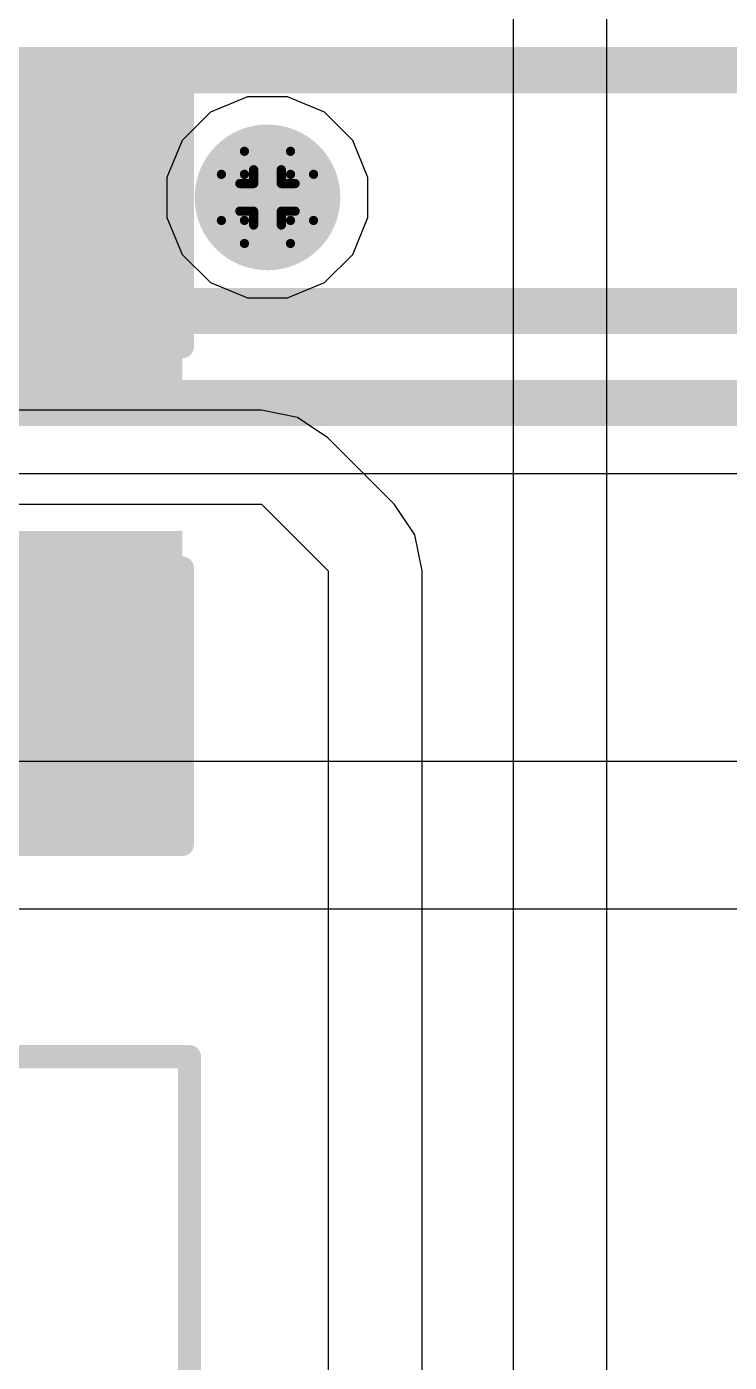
# Model space of a CAD drawing. Header units: inches. Extents: x -3 to 5259, y -3 to 5282.
# Drawn here: x 40.77 to 44.65, y 20.92 to 28.28 of the extents above; entities that cross this region are included whole.
import ezdxf

# ---------------------------------------------------------------- set-up
doc = ezdxf.new("R2010")
doc.units = ezdxf.units.IN
for name, color, linetype in [('Bottom Layer', 5, 'Continuous'), ('Bottom Solder', 6, 'Continuous'), ('Drill Drawing', 1, 'Continuous'), ('Layer 1', 16, 'Continuous'), ('Layer 2', 76, 'Continuous'), ('Top Layer', 1, 'Continuous'), ('Top Overlay', 2, 'Continuous'), ('Top Paste', 8, 'Continuous'), ('Top Solder', 216, 'Continuous'), ('Via Holes', 16, 'Continuous')]:
    doc.layers.add(name, color=color, linetype=linetype)

# ---------------------------------------------------------------- blocks, each defined once
blk = doc.blocks.new('SRP1265A_150M_177')
at = {"layer": 'Top Overlay'}
for points in [[(-6.3262, -3.0624, 0.127, 0.127, 0), (-6.3262, -6.3262, 0.127, 0.127, 0)], [(6.3262, -6.3262, 0.127, 0.127, 0), (-6.3262, -6.3262, 0.127, 0.127, 0)]]:
    blk.add_lwpolyline(points, format="xyseb", dxfattribs=at)
blk.add_lwpolyline([(-6.358, -6.3262, 0.0635, 0.0635, 1), (-6.2945, -6.3262, 0.0635, 0.0635, 1)], format="xyseb", close=True, dxfattribs=at)
blk.add_lwpolyline([(-6.358, -6.3262, 0.0635, 0.0635, 1), (-6.2945, -6.3262, 0.0635, 0.0635, 1)], format="xyseb", close=True, dxfattribs=at)
blk = doc.blocks.new('C___1206_268')
at = {"layer": 'Top Layer'}
for points in [[(-2.032, 0.889), (-0.508, 0.889), (-0.508, -0.889), (-2.032, -0.889)], [(0.508, 0.889), (2.032, 0.889), (2.032, -0.889), (0.508, -0.889)]]:
    blk.add_hatch(color=1, dxfattribs=at).paths.add_polyline_path(points)
at = {"layer": 'Top Paste'}
for points in [[(-2.032, 0.889), (-0.508, 0.889), (-0.508, -0.889), (-2.032, -0.889)], [(0.508, 0.889), (2.032, 0.889), (2.032, -0.889), (0.508, -0.889)]]:
    blk.add_hatch(color=8, dxfattribs=at).paths.add_polyline_path(points)
at = {"layer": 'Top Solder'}
for points in [[(-2.1336, 0.9906), (-0.4064, 0.9906), (-0.4064, -0.9906), (-2.1336, -0.9906)], [(0.4064, 0.9906), (2.1336, 0.9906), (2.1336, -0.9906), (0.4064, -0.9906)]]:
    blk.add_hatch(color=216, dxfattribs=at).paths.add_polyline_path(points)
at = {"layer": 'Top Overlay'}
for points in [[(-0.6096, 0.9906, 0.127, 0.127, 0), (-2.1336, 0.9906, 0.127, 0.127, 0)], [(-2.1336, -0.9906, 0.127, 0.127, 0), (-2.1336, 0.9906, 0.127, 0.127, 0)], [(2.1336, 0.9906, 0.127, 0.127, 0), (0.6096, 0.9906, 0.127, 0.127, 0)], [(2.1336, -0.9906, 0.127, 0.127, 0), (2.1336, 0.9906, 0.127, 0.127, 0)], [(-0.6096, -0.9906, 0.127, 0.127, 0), (-2.1336, -0.9906, 0.127, 0.127, 0)], [(2.1336, -0.9906, 0.127, 0.127, 0), (0.6096, -0.9906, 0.127, 0.127, 0)]]:
    blk.add_lwpolyline(points, format="xyseb", dxfattribs=at)
for points in [[(-2.1654, 0.9906, 0.0635, 0.0635, 1), (-2.1019, 0.9906, 0.0635, 0.0635, 1)], [(-2.1654, 0.9906, 0.0635, 0.0635, 1), (-2.1019, 0.9906, 0.0635, 0.0635, 1)], [(-0.6413, 0.9906, 0.0635, 0.0635, 1), (-0.5778, 0.9906, 0.0635, 0.0635, 1)], [(0.5778, 0.9906, 0.0635, 0.0635, 1), (0.6413, 0.9906, 0.0635, 0.0635, 1)], [(2.1019, 0.9906, 0.0635, 0.0635, 1), (2.1654, 0.9906, 0.0635, 0.0635, 1)], [(2.1019, 0.9906, 0.0635, 0.0635, 1), (2.1654, 0.9906, 0.0635, 0.0635, 1)], [(-2.1654, -0.9906, 0.0635, 0.0635, 1), (-2.1019, -0.9906, 0.0635, 0.0635, 1)], [(-2.1654, -0.9906, 0.0635, 0.0635, 1), (-2.1019, -0.9906, 0.0635, 0.0635, 1)], [(-0.6413, -0.9906, 0.0635, 0.0635, 1), (-0.5778, -0.9906, 0.0635, 0.0635, 1)], [(0.5778, -0.9906, 0.0635, 0.0635, 1), (0.6413, -0.9906, 0.0635, 0.0635, 1)], [(2.1019, -0.9906, 0.0635, 0.0635, 1), (2.1654, -0.9906, 0.0635, 0.0635, 1)], [(2.1019, -0.9906, 0.0635, 0.0635, 1), (2.1654, -0.9906, 0.0635, 0.0635, 1)]]:
    blk.add_lwpolyline(points, format="xyseb", close=True, dxfattribs=at)

msp = doc.modelspace()

# ---------------------------------------------------------------- hatches: boundary and pattern name
at = {"layer": 'Bottom Layer'}
h = msp.add_hatch(color=5, dxfattribs=at)
edge = h.paths.add_edge_path()
edge.add_arc((42.0998, 27.3406), 0.3, 0, 360)
at = {"layer": 'Bottom Solder'}
h = msp.add_hatch(color=6, dxfattribs=at)
edge = h.paths.add_edge_path()
edge.add_arc((42.0998, 27.3406), 0.4016, 0, 360)
at = {"layer": 'Layer 1'}
h = msp.add_hatch(color=16, dxfattribs=at)
edge = h.paths.add_edge_path()
edge.add_arc((42.0998, 27.3406), 0.3, 0, 360)
at = {"layer": 'Layer 2'}
h = msp.add_hatch(color=76, dxfattribs=at)
edge = h.paths.add_edge_path()
edge.add_arc((42.0998, 27.3406), 0.3, 0, 360)
at = {"layer": 'Top Layer'}
h = msp.add_hatch(color=1, dxfattribs=at)
edge = h.paths.add_edge_path()
edge.add_arc((42.0998, 27.3406), 0.3, 0, 360)
at = {"layer": 'Top Solder'}
h = msp.add_hatch(color=216, dxfattribs=at)
edge = h.paths.add_edge_path()
edge.add_arc((42.0998, 27.3406), 0.4016, 0, 360)
at = {"layer": 'Via Holes'}
h = msp.add_hatch(color=7, dxfattribs=at)
edge = h.paths.add_edge_path()
edge.add_arc((42.0998, 27.3406), 0.15, 0, 360)

# ---------------------------------------------------------------- linework, layer by layer
at = {"layer": 'Bottom Layer'}
for p, q in [((41.9896, 27.8946), (41.786, 27.8102)), ((42.21, 27.8946), (41.9896, 27.8946)), ((42.4136, 27.8102), (42.21, 27.8946)), ((41.786, 27.8102), (41.6302, 27.6544)), ((42.5695, 27.6544), (42.4136, 27.8102)), ((41.6302, 27.6544), (41.5458, 27.4508)), ((42.6538, 27.4508), (42.5695, 27.6544)), ((41.5458, 27.4508), (41.5458, 27.2304)), ((42.6538, 27.2304), (42.6538, 27.4508)), ((41.5458, 27.2304), (41.6302, 27.0267)), ((42.5695, 27.0267), (42.6538, 27.2304)), ((41.6302, 27.0267), (41.786, 26.8709)), ((42.4136, 26.8709), (42.5695, 27.0267)), ((41.786, 26.8709), (41.9896, 26.7866)), ((42.21, 26.7866), (42.4136, 26.8709)), ((41.9896, 26.7866), (42.21, 26.7866))]:
    msp.add_line(p, q, dxfattribs=at)
at = {"layer": 'Drill Drawing'}
for points in [[(41.9728, 27.4676, 0.0508, 0.0508, 0), (41.9728, 27.5946, 0.0508, 0.0508, 0)], [(41.9728, 27.5946, 0.0508, 0.0508, 0), (42.2268, 27.5946, 0.0508, 0.0508, 0)], [(42.2268, 27.4676, 0.0508, 0.0508, 0), (42.2268, 27.5946, 0.0508, 0.0508, 0)], [(41.8458, 27.2136, 0.0508, 0.0508, 0), (41.8458, 27.4676, 0.0508, 0.0508, 0)], [(41.8458, 27.4676, 0.0508, 0.0508, 0), (41.9728, 27.4676, 0.0508, 0.0508, 0)], [(42.0236, 27.4168, 0.0508, 0.0508, 0), (42.0236, 27.493, 0.0508, 0.0508, 0)], [(42.0236, 27.493, 0.0508, 0.0508, 0), (42.176, 27.493, 0.0508, 0.0508, 0)], [(42.176, 27.4168, 0.0508, 0.0508, 0), (42.176, 27.493, 0.0508, 0.0508, 0)], [(42.2268, 27.4676, 0.0508, 0.0508, 0), (42.3538, 27.4676, 0.0508, 0.0508, 0)], [(42.3538, 27.2136, 0.0508, 0.0508, 0), (42.3538, 27.4676, 0.0508, 0.0508, 0)], [(41.9474, 27.2644, 0.0508, 0.0508, 0), (41.9474, 27.4168, 0.0508, 0.0508, 0)], [(41.9474, 27.4168, 0.0508, 0.0508, 0), (42.0236, 27.4168, 0.0508, 0.0508, 0)], [(42.176, 27.4168, 0.0508, 0.0508, 0), (42.2522, 27.4168, 0.0508, 0.0508, 0)], [(42.2522, 27.2644, 0.0508, 0.0508, 0), (42.2522, 27.4168, 0.0508, 0.0508, 0)], [(41.8458, 27.2136, 0.0508, 0.0508, 0), (41.9728, 27.2136, 0.0508, 0.0508, 0)], [(41.9474, 27.2644, 0.0508, 0.0508, 0), (42.0236, 27.2644, 0.0508, 0.0508, 0)], [(41.9728, 27.0866, 0.0508, 0.0508, 0), (41.9728, 27.2136, 0.0508, 0.0508, 0)], [(42.0236, 27.1882, 0.0508, 0.0508, 0), (42.0236, 27.2644, 0.0508, 0.0508, 0)], [(42.176, 27.2644, 0.0508, 0.0508, 0), (42.2522, 27.2644, 0.0508, 0.0508, 0)], [(42.176, 27.1882, 0.0508, 0.0508, 0), (42.176, 27.2644, 0.0508, 0.0508, 0)], [(42.2268, 27.2136, 0.0508, 0.0508, 0), (42.3538, 27.2136, 0.0508, 0.0508, 0)], [(42.2268, 27.0866, 0.0508, 0.0508, 0), (42.2268, 27.2136, 0.0508, 0.0508, 0)], [(42.0236, 27.1882, 0.0508, 0.0508, 0), (42.176, 27.1882, 0.0508, 0.0508, 0)], [(41.9728, 27.0866, 0.0508, 0.0508, 0), (42.2268, 27.0866, 0.0508, 0.0508, 0)]]:
    msp.add_lwpolyline(points, format="xyseb", dxfattribs=at)
for points in [[(41.9601, 27.5946, 0.0254, 0.0254, 1), (41.9855, 27.5946, 0.0254, 0.0254, 1)], [(41.9601, 27.5946, 0.0254, 0.0254, 1), (41.9855, 27.5946, 0.0254, 0.0254, 1)], [(42.2141, 27.5946, 0.0254, 0.0254, 1), (42.2395, 27.5946, 0.0254, 0.0254, 1)], [(42.2141, 27.5946, 0.0254, 0.0254, 1), (42.2395, 27.5946, 0.0254, 0.0254, 1)], [(41.8331, 27.4676, 0.0254, 0.0254, 1), (41.8585, 27.4676, 0.0254, 0.0254, 1)], [(41.8331, 27.4676, 0.0254, 0.0254, 1), (41.8585, 27.4676, 0.0254, 0.0254, 1)], [(41.9601, 27.4676, 0.0254, 0.0254, 1), (41.9855, 27.4676, 0.0254, 0.0254, 1)], [(41.9601, 27.4676, 0.0254, 0.0254, 1), (41.9855, 27.4676, 0.0254, 0.0254, 1)], [(42.0109, 27.493, 0.0254, 0.0254, 1), (42.0363, 27.493, 0.0254, 0.0254, 1)], [(42.0109, 27.493, 0.0254, 0.0254, 1), (42.0363, 27.493, 0.0254, 0.0254, 1)], [(42.1633, 27.493, 0.0254, 0.0254, 1), (42.1887, 27.493, 0.0254, 0.0254, 1)], [(42.1633, 27.493, 0.0254, 0.0254, 1), (42.1887, 27.493, 0.0254, 0.0254, 1)], [(42.2141, 27.4676, 0.0254, 0.0254, 1), (42.2395, 27.4676, 0.0254, 0.0254, 1)], [(42.2141, 27.4676, 0.0254, 0.0254, 1), (42.2395, 27.4676, 0.0254, 0.0254, 1)], [(42.3411, 27.4676, 0.0254, 0.0254, 1), (42.3665, 27.4676, 0.0254, 0.0254, 1)], [(42.3411, 27.4676, 0.0254, 0.0254, 1), (42.3665, 27.4676, 0.0254, 0.0254, 1)], [(41.9347, 27.4168, 0.0254, 0.0254, 1), (41.9601, 27.4168, 0.0254, 0.0254, 1)], [(41.9347, 27.4168, 0.0254, 0.0254, 1), (41.9601, 27.4168, 0.0254, 0.0254, 1)], [(42.0109, 27.4168, 0.0254, 0.0254, 1), (42.0363, 27.4168, 0.0254, 0.0254, 1)], [(42.0109, 27.4168, 0.0254, 0.0254, 1), (42.0363, 27.4168, 0.0254, 0.0254, 1)], [(42.1633, 27.4168, 0.0254, 0.0254, 1), (42.1887, 27.4168, 0.0254, 0.0254, 1)], [(42.1633, 27.4168, 0.0254, 0.0254, 1), (42.1887, 27.4168, 0.0254, 0.0254, 1)], [(42.2395, 27.4168, 0.0254, 0.0254, 1), (42.2649, 27.4168, 0.0254, 0.0254, 1)], [(42.2395, 27.4168, 0.0254, 0.0254, 1), (42.2649, 27.4168, 0.0254, 0.0254, 1)], [(41.8331, 27.2136, 0.0254, 0.0254, 1), (41.8585, 27.2136, 0.0254, 0.0254, 1)], [(41.8331, 27.2136, 0.0254, 0.0254, 1), (41.8585, 27.2136, 0.0254, 0.0254, 1)], [(41.9347, 27.2644, 0.0254, 0.0254, 1), (41.9601, 27.2644, 0.0254, 0.0254, 1)], [(41.9347, 27.2644, 0.0254, 0.0254, 1), (41.9601, 27.2644, 0.0254, 0.0254, 1)], [(41.9601, 27.2136, 0.0254, 0.0254, 1), (41.9855, 27.2136, 0.0254, 0.0254, 1)], [(41.9601, 27.2136, 0.0254, 0.0254, 1), (41.9855, 27.2136, 0.0254, 0.0254, 1)], [(42.0109, 27.2644, 0.0254, 0.0254, 1), (42.0363, 27.2644, 0.0254, 0.0254, 1)], [(42.0109, 27.2644, 0.0254, 0.0254, 1), (42.0363, 27.2644, 0.0254, 0.0254, 1)], [(42.1633, 27.2644, 0.0254, 0.0254, 1), (42.1887, 27.2644, 0.0254, 0.0254, 1)], [(42.1633, 27.2644, 0.0254, 0.0254, 1), (42.1887, 27.2644, 0.0254, 0.0254, 1)], [(42.2141, 27.2136, 0.0254, 0.0254, 1), (42.2395, 27.2136, 0.0254, 0.0254, 1)], [(42.2141, 27.2136, 0.0254, 0.0254, 1), (42.2395, 27.2136, 0.0254, 0.0254, 1)], [(42.2395, 27.2644, 0.0254, 0.0254, 1), (42.2649, 27.2644, 0.0254, 0.0254, 1)], [(42.2395, 27.2644, 0.0254, 0.0254, 1), (42.2649, 27.2644, 0.0254, 0.0254, 1)], [(42.3411, 27.2136, 0.0254, 0.0254, 1), (42.3665, 27.2136, 0.0254, 0.0254, 1)], [(42.3411, 27.2136, 0.0254, 0.0254, 1), (42.3665, 27.2136, 0.0254, 0.0254, 1)], [(42.0109, 27.1882, 0.0254, 0.0254, 1), (42.0363, 27.1882, 0.0254, 0.0254, 1)], [(42.0109, 27.1882, 0.0254, 0.0254, 1), (42.0363, 27.1882, 0.0254, 0.0254, 1)], [(42.1633, 27.1882, 0.0254, 0.0254, 1), (42.1887, 27.1882, 0.0254, 0.0254, 1)], [(42.1633, 27.1882, 0.0254, 0.0254, 1), (42.1887, 27.1882, 0.0254, 0.0254, 1)], [(41.9601, 27.0866, 0.0254, 0.0254, 1), (41.9855, 27.0866, 0.0254, 0.0254, 1)], [(41.9601, 27.0866, 0.0254, 0.0254, 1), (41.9855, 27.0866, 0.0254, 0.0254, 1)], [(42.2141, 27.0866, 0.0254, 0.0254, 1), (42.2395, 27.0866, 0.0254, 0.0254, 1)], [(42.2141, 27.0866, 0.0254, 0.0254, 1), (42.2395, 27.0866, 0.0254, 0.0254, 1)]]:
    msp.add_lwpolyline(points, format="xyseb", close=True, dxfattribs=at)
at = {"layer": 'Layer 2'}
for p, q in [((11.4473, 25.8186), (62.69, 25.8186)), ((47.0662, 24.2316), (31.6592, 24.2316)), ((32.0436, 23.4188), (46.7399, 23.4188))]:
    msp.add_line(p, q, dxfattribs=at)
for points in [[(13.3604, 28.0416, 0.254, 0.254, 0), (63.5815, 28.0416, 0.254, 0.254, 0)], [(7.1685, 26.7151, 0.254, 0.254, 0), (63.289, 26.7151, 0.254, 0.254, 0)], [(6.8944, 26.2071, 0.254, 0.254, 0), (62.8509, 26.2071, 0.254, 0.254, 0)]]:
    msp.add_lwpolyline(points, format="xyseb", dxfattribs=at)
at = {"layer": 'Top Layer'}
for p, q in [((43.4535, 36.7066), (43.4535, -2.13)), ((43.9714, -2.13), (43.9714, 36.7066)), ((42.0672, 26.1672), (31.679, 26.1672)), ((42.2654, 26.1277), (42.0672, 26.1672)), ((42.4334, 26.0155), (42.2654, 26.1277)), ((42.8001, 25.6488), (42.4334, 26.0155)), ((31.679, 25.6492), (42.0672, 25.6492)), ((42.0672, 25.6492), (42.4338, 25.2826)), ((42.9124, 25.4808), (42.8001, 25.6488)), ((42.9518, 25.2826), (42.9124, 25.4808)), ((42.4338, 25.2826), (42.4338, 13.3688)), ((42.9518, 13.3688), (42.9518, 25.2826))]:
    msp.add_line(p, q, dxfattribs=at)

# ---------------------------------------------------------------- block references
for name, p, rotation in [('C___1206_268', (40.64, 25.908), 270), ('SRP1265A_150M_177', (35.3438, 16.2788), 180)]:
    msp.add_blockref(name, p, dxfattribs=dict(rotation=rotation))

doc.saveas('drawing.dxf')
